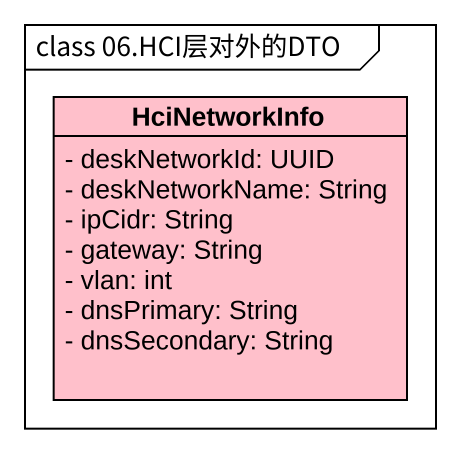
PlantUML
@startuml
mainframe class 06.HCI层对外的DTO
hide circle
hide empty members
skinparam classAttributeIconSize 0
class HciNetworkInfo #FFC0CB {
  - deskNetworkId: UUID
  - deskNetworkName: String
  - ipCidr: String
  - gateway: String
  - vlan: int
  - dnsPrimary: String
  - dnsSecondary: String
}
@enduml
